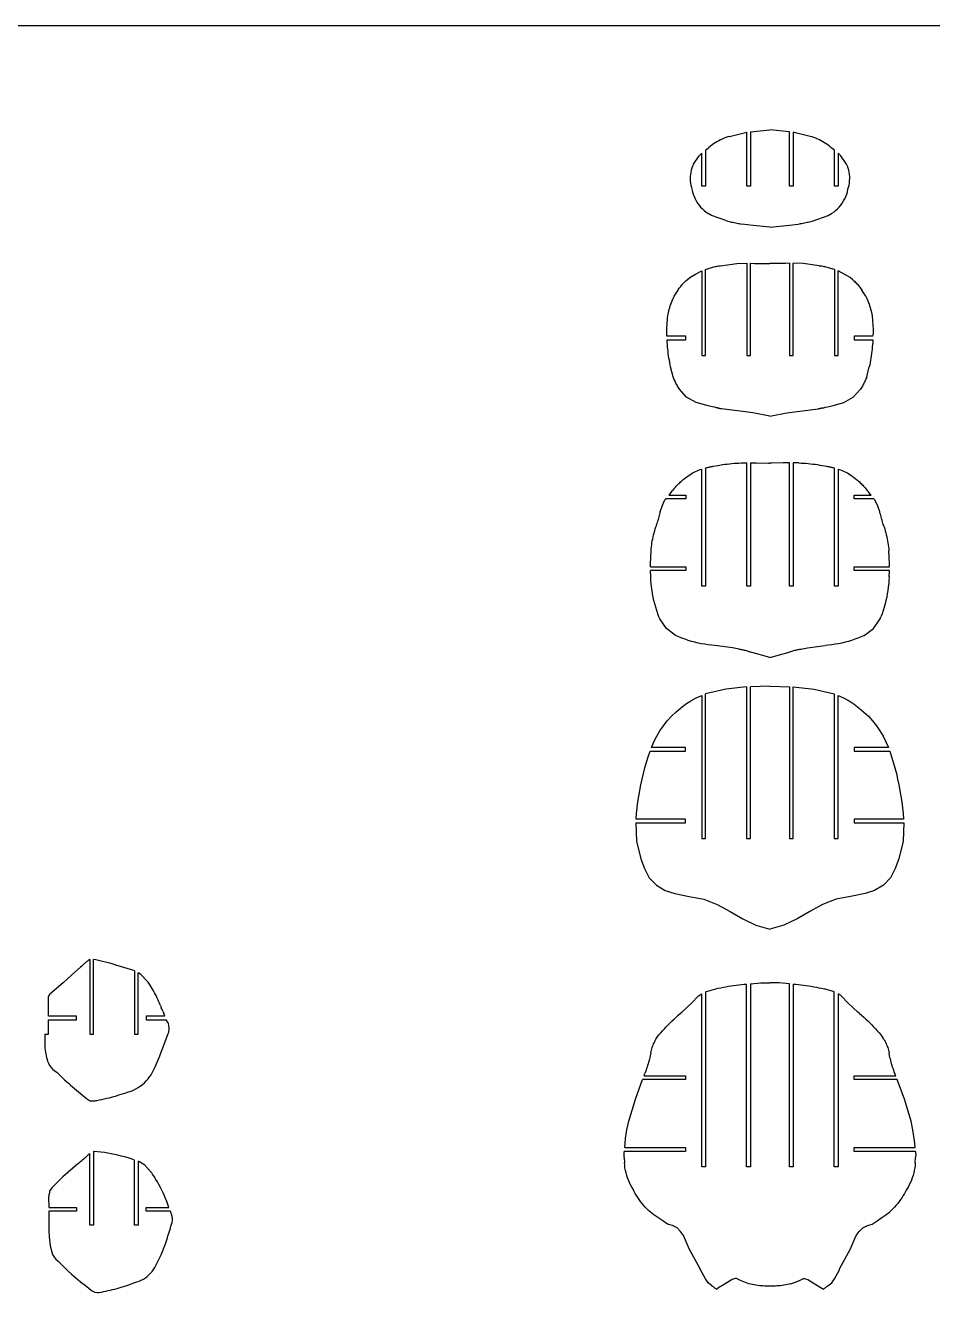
# Model space of a CAD drawing. Extents: x -170 to 170, y -270 to 270.
# Drawn here: x -0.1 to 90.9, y 143 to 270.1 of the extents above; entities that cross this region are included whole.
import ezdxf

# ---------------------------------------------------------------- set-up
doc = ezdxf.new("R2010")
doc.units = 0
doc.header["$MEASUREMENT"] = 0
doc.layers.get('0').update_dxf_attribs({"linetype": 'CONTINUOUS'})

msp = doc.modelspace()

# ---------------------------------------------------------------- linework, layer by layer
for p, q in [((-170.49, 270.1), (170.49, 270.1)), ((70.53, 258.97), (71.99, 259.33)), ((71.99, 259.33), (72.24, 259.38)), ((72.24, 253.99), (72.24, 259.38)), ((72.61, 259.43), (74.57, 259.63)), ((72.61, 259.43), (72.61, 253.99)), ((76.53, 259.43), (74.57, 259.63)), ((76.53, 253.99), (76.53, 259.43)), ((76.9, 259.38), (76.9, 253.99)), ((77.15, 259.33), (76.9, 259.38)), ((78.62, 258.97), (77.15, 259.33)), ((68.76, 258.11), (68.61, 257.99)), ((68.92, 258.22), (68.76, 258.11)), ((69.09, 258.33), (68.92, 258.22)), ((69.26, 258.43), (69.09, 258.33)), ((69.43, 258.53), (69.26, 258.43)), ((69.61, 258.62), (69.43, 258.53)), ((69.78, 258.7), (69.61, 258.62)), ((69.97, 258.78), (69.78, 258.7)), ((70.15, 258.85), (69.97, 258.78)), ((70.34, 258.91), (70.15, 258.85)), ((70.53, 258.97), (70.34, 258.91)), ((78.81, 258.91), (78.62, 258.97)), ((78.99, 258.85), (78.81, 258.91)), ((79.18, 258.78), (78.99, 258.85)), ((79.36, 258.7), (79.18, 258.78)), ((79.54, 258.62), (79.36, 258.7)), ((79.71, 258.53), (79.54, 258.62)), ((79.88, 258.43), (79.71, 258.53)), ((80.05, 258.33), (79.88, 258.43)), ((80.22, 258.22), (80.05, 258.33)), ((80.38, 258.11), (80.22, 258.22)), ((80.54, 257.99), (80.38, 258.11)), ((66.89, 256.19), (67.47, 257.03)), ((67.47, 257.03), (67.74, 257.29)), ((67.74, 253.99), (67.74, 257.29)), ((68.11, 257.6), (68.45, 257.87)), ((68.11, 257.6), (68.11, 253.99)), ((68.61, 257.99), (68.45, 257.87)), ((80.69, 257.87), (80.54, 257.99)), ((81.03, 257.6), (80.69, 257.87)), ((81.03, 253.99), (81.03, 257.6)), ((81.4, 257.29), (81.4, 253.99)), ((81.67, 257.03), (81.4, 257.29)), ((82.25, 256.19), (81.67, 257.03)), ((66.67, 255.58), (66.63, 255.37)), ((66.73, 255.79), (66.67, 255.58)), ((66.8, 255.99), (66.73, 255.79)), ((66.89, 256.19), (66.8, 255.99)), ((82.34, 255.99), (82.25, 256.19)), ((82.41, 255.79), (82.34, 255.99)), ((82.47, 255.58), (82.41, 255.79)), ((82.52, 255.37), (82.47, 255.58)), ((66.59, 255.16), (66.57, 254.94)), ((66.57, 254.94), (66.57, 254.73)), ((66.57, 254.73), (66.58, 254.51)), ((66.58, 254.51), (66.6, 254.29)), ((66.63, 255.37), (66.59, 255.16)), ((66.6, 254.29), (66.64, 254.08)), ((82.51, 254.08), (82.54, 254.29)), ((82.55, 255.16), (82.52, 255.37)), ((82.54, 254.29), (82.56, 254.51)), ((82.57, 254.94), (82.55, 255.16)), ((82.56, 254.51), (82.57, 254.73)), ((82.57, 254.73), (82.57, 254.94)), ((66.64, 254.08), (66.69, 253.87)), ((66.69, 253.87), (66.75, 253.66)), ((66.75, 253.66), (66.8, 253.42)), ((66.8, 253.42), (66.87, 253.18)), ((66.87, 253.18), (66.96, 252.94)), ((66.96, 252.94), (67.06, 252.71)), ((68.11, 253.99), (67.74, 253.99)), ((72.61, 253.99), (72.24, 253.99)), ((76.9, 253.99), (76.53, 253.99)), ((81.4, 253.99), (81.03, 253.99)), ((82.08, 252.71), (82.18, 252.94)), ((82.18, 252.94), (82.27, 253.18)), ((82.27, 253.18), (82.34, 253.42)), ((82.34, 253.42), (82.39, 253.66)), ((82.39, 253.66), (82.46, 253.87)), ((82.46, 253.87), (82.51, 254.08)), ((67.06, 252.71), (67.18, 252.49)), ((67.18, 252.49), (67.31, 252.28)), ((67.31, 252.28), (67.46, 252.07)), ((67.46, 252.07), (67.62, 251.88)), ((67.62, 251.88), (67.79, 251.69)), ((67.79, 251.69), (67.98, 251.52)), ((81.16, 251.52), (81.35, 251.69)), ((81.35, 251.69), (81.52, 251.88)), ((81.52, 251.88), (81.68, 252.07)), ((81.68, 252.07), (81.83, 252.28)), ((81.83, 252.28), (81.96, 252.49)), ((81.96, 252.49), (82.08, 252.71)), ((67.98, 251.52), (68.17, 251.37)), ((68.17, 251.37), (68.38, 251.22)), ((68.72, 251.03), (68.38, 251.22)), ((70.23, 250.5), (68.72, 251.03)), ((70.23, 250.5), (70.35, 250.47)), ((70.35, 250.47), (70.48, 250.44)), ((70.48, 250.44), (70.6, 250.41)), ((70.6, 250.41), (70.73, 250.38)), ((78.41, 250.38), (78.54, 250.41)), ((78.54, 250.41), (78.66, 250.44)), ((78.66, 250.44), (78.79, 250.47)), ((78.79, 250.47), (78.92, 250.5)), ((78.92, 250.5), (80.42, 251.03)), ((80.42, 251.03), (80.76, 251.22)), ((80.76, 251.22), (80.97, 251.37)), ((80.97, 251.37), (81.16, 251.52)), ((70.73, 250.38), (70.86, 250.35)), ((70.86, 250.35), (70.98, 250.32)), ((70.98, 250.32), (71.11, 250.29)), ((71.11, 250.29), (71.24, 250.27)), ((71.24, 250.27), (71.37, 250.24)), ((71.37, 250.24), (71.49, 250.22)), ((71.49, 250.22), (71.62, 250.2)), ((71.62, 250.2), (71.75, 250.18)), ((72.9, 250.03), (71.75, 250.18)), ((74.57, 249.88), (72.9, 250.03)), ((74.57, 249.88), (76.24, 250.03)), ((76.24, 250.03), (77.39, 250.18)), ((77.39, 250.18), (77.52, 250.2)), ((77.52, 250.2), (77.65, 250.22)), ((77.65, 250.22), (77.78, 250.24)), ((77.78, 250.24), (77.9, 250.27)), ((77.9, 250.27), (78.03, 250.29)), ((78.03, 250.29), (78.16, 250.32)), ((78.16, 250.32), (78.29, 250.35)), ((78.29, 250.35), (78.41, 250.38)), ((67.12, 245.16), (67.74, 245.49)), ((67.74, 245.49), (67.74, 236.99)), ((68.11, 245.61), (68.3, 245.67)), ((68.11, 236.99), (68.11, 245.61)), ((68.3, 245.67), (68.41, 245.71)), ((68.41, 245.71), (68.51, 245.75)), ((68.51, 245.75), (68.62, 245.79)), ((68.62, 245.79), (68.73, 245.82)), ((68.73, 245.82), (68.84, 245.86)), ((68.84, 245.86), (68.95, 245.89)), ((68.95, 245.89), (69.06, 245.91)), ((69.06, 245.91), (69.17, 245.93)), ((69.17, 245.93), (69.28, 245.95)), ((69.28, 245.95), (69.4, 245.97)), ((69.4, 245.97), (69.51, 245.99)), ((69.51, 245.99), (69.62, 246)), ((69.62, 246), (71.24, 246.21)), ((71.24, 246.21), (72.24, 246.27)), ((72.24, 246.27), (72.24, 236.99)), ((72.61, 246.24), (73.01, 246.21)), ((72.61, 236.99), (72.61, 246.24)), ((73.01, 246.21), (73.87, 246.22)), ((73.87, 246.22), (74.57, 246.21)), ((75.27, 246.22), (74.57, 246.21)), ((76.14, 246.21), (75.27, 246.22)), ((76.53, 246.24), (76.14, 246.21)), ((76.53, 246.24), (76.53, 236.99)), ((76.9, 236.99), (76.9, 246.27)), ((77.92, 246.21), (76.9, 246.27)), ((79.52, 246), (77.92, 246.21)), ((79.52, 246), (79.63, 245.99)), ((79.63, 245.99), (79.75, 245.97)), ((79.75, 245.97), (79.86, 245.95)), ((79.86, 245.95), (79.97, 245.93)), ((79.97, 245.93), (80.08, 245.91)), ((80.08, 245.91), (80.19, 245.89)), ((80.19, 245.89), (80.3, 245.86)), ((80.3, 245.86), (80.41, 245.82)), ((80.41, 245.82), (80.52, 245.79)), ((80.52, 245.79), (80.63, 245.75)), ((80.63, 245.75), (80.74, 245.71)), ((80.74, 245.71), (80.84, 245.67)), ((81.03, 245.61), (80.84, 245.67)), ((81.03, 245.61), (81.03, 236.99)), ((81.4, 236.99), (81.4, 245.49)), ((82.02, 245.16), (81.4, 245.49)), ((65.69, 244.02), (65.77, 244.11)), ((65.77, 244.11), (65.84, 244.19)), ((65.84, 244.19), (65.93, 244.28)), ((65.93, 244.28), (66.01, 244.36)), ((66.01, 244.36), (66.1, 244.44)), ((66.1, 244.44), (66.18, 244.51)), ((66.18, 244.51), (66.27, 244.59)), ((66.27, 244.59), (66.52, 244.81)), ((66.52, 244.81), (67.12, 245.16)), ((82.62, 244.81), (82.02, 245.16)), ((82.87, 244.59), (82.62, 244.81)), ((82.87, 244.59), (82.96, 244.51)), ((82.96, 244.51), (83.05, 244.44)), ((83.05, 244.44), (83.13, 244.36)), ((83.13, 244.36), (83.22, 244.28)), ((83.22, 244.28), (83.3, 244.19)), ((83.3, 244.19), (83.38, 244.11)), ((83.38, 244.11), (83.45, 244.02)), ((64.82, 242.63), (64.89, 242.78)), ((64.89, 242.78), (64.97, 242.94)), ((64.97, 242.94), (65.22, 243.36)), ((65.22, 243.36), (65.35, 243.55)), ((65.35, 243.55), (65.41, 243.64)), ((65.41, 243.64), (65.48, 243.74)), ((65.48, 243.74), (65.55, 243.84)), ((65.55, 243.84), (65.62, 243.93)), ((65.62, 243.93), (65.69, 244.02)), ((83.45, 244.02), (83.53, 243.93)), ((83.53, 243.93), (83.6, 243.84)), ((83.6, 243.84), (83.67, 243.74)), ((83.67, 243.74), (83.73, 243.64)), ((83.73, 243.64), (83.79, 243.55)), ((83.93, 243.36), (83.79, 243.55)), ((84.18, 242.94), (83.93, 243.36)), ((84.18, 242.94), (84.25, 242.78)), ((84.25, 242.78), (84.33, 242.63)), ((64.43, 241.48), (64.47, 241.65)), ((64.47, 241.65), (64.52, 241.82)), ((64.52, 241.82), (64.57, 241.98)), ((64.57, 241.98), (64.62, 242.15)), ((64.62, 242.15), (64.68, 242.31)), ((64.68, 242.31), (64.75, 242.47)), ((64.75, 242.47), (64.82, 242.63)), ((84.33, 242.63), (84.4, 242.47)), ((84.4, 242.47), (84.46, 242.31)), ((84.46, 242.31), (84.52, 242.15)), ((84.52, 242.15), (84.57, 241.98)), ((84.57, 241.98), (84.63, 241.82)), ((84.63, 241.82), (84.67, 241.65)), ((84.67, 241.65), (84.71, 241.48)), ((64.26, 240.19), (64.27, 240.35)), ((64.27, 240.35), (64.28, 240.51)), ((64.28, 240.51), (64.3, 240.66)), ((64.3, 240.66), (64.31, 240.82)), ((64.31, 240.82), (64.33, 240.97)), ((64.33, 240.97), (64.36, 241.14)), ((64.36, 241.14), (64.39, 241.31)), ((64.39, 241.31), (64.43, 241.48)), ((84.71, 241.48), (84.75, 241.31)), ((84.75, 241.31), (84.78, 241.14)), ((84.78, 241.14), (84.81, 240.97)), ((84.81, 240.97), (84.83, 240.82)), ((84.83, 240.82), (84.85, 240.66)), ((84.85, 240.66), (84.86, 240.51)), ((84.86, 240.51), (84.87, 240.35)), ((84.87, 240.35), (84.89, 240.19)), ((64.23, 239.73), (64.24, 239.88)), ((64.23, 239.57), (64.23, 239.73)), ((64.23, 239.42), (64.23, 239.57)), ((64.23, 239.26), (64.23, 239.42)), ((64.23, 239.1), (64.23, 239.26)), ((64.24, 238.92), (64.23, 239.1)), ((64.24, 239.88), (64.25, 240.04)), ((64.25, 240.04), (64.26, 240.19)), ((84.89, 240.19), (84.9, 240.04)), ((84.9, 240.04), (84.9, 239.88)), ((84.9, 239.88), (84.91, 239.73)), ((84.9, 238.92), (84.91, 239.1)), ((84.91, 239.73), (84.91, 239.57)), ((84.91, 239.57), (84.91, 239.42)), ((84.91, 239.42), (84.91, 239.26)), ((84.91, 239.26), (84.91, 239.1)), ((66.12, 238.92), (64.24, 238.92)), ((64.27, 238.32), (64.25, 238.55)), ((64.25, 238.55), (66.12, 238.55)), ((64.28, 238.1), (64.27, 238.32)), ((64.3, 237.87), (64.28, 238.1)), ((64.32, 237.64), (64.3, 237.87)), ((66.12, 238.55), (66.12, 238.92)), ((83.03, 238.92), (83.03, 238.55)), ((84.9, 238.92), (83.03, 238.92)), ((83.03, 238.55), (84.89, 238.55)), ((84.84, 237.87), (84.82, 237.64)), ((84.86, 238.1), (84.84, 237.87)), ((84.88, 238.32), (84.86, 238.1)), ((84.89, 238.55), (84.88, 238.32)), ((64.35, 237.42), (64.32, 237.64)), ((64.37, 237.19), (64.35, 237.42)), ((64.41, 236.97), (64.37, 237.19)), ((64.44, 236.74), (64.41, 236.97)), ((64.48, 236.52), (64.44, 236.74)), ((64.52, 236.3), (64.48, 236.52)), ((67.74, 236.99), (68.11, 236.99)), ((72.24, 236.99), (72.61, 236.99)), ((76.53, 236.99), (76.9, 236.99)), ((81.03, 236.99), (81.4, 236.99)), ((84.67, 236.52), (84.63, 236.3)), ((84.7, 236.74), (84.67, 236.52)), ((84.74, 236.97), (84.7, 236.74)), ((84.77, 237.19), (84.74, 236.97)), ((84.8, 237.42), (84.77, 237.19)), ((84.82, 237.64), (84.8, 237.42)), ((64.56, 236.07), (64.52, 236.3)), ((64.61, 235.85), (64.56, 236.07)), ((64.85, 234.87), (64.61, 235.85)), ((84.29, 234.87), (84.54, 235.85)), ((84.58, 236.07), (84.54, 235.85)), ((84.63, 236.3), (84.58, 236.07)), ((64.89, 234.76), (64.85, 234.87)), ((64.94, 234.65), (64.89, 234.76)), ((64.99, 234.55), (64.94, 234.65)), ((65.03, 234.44), (64.99, 234.55)), ((65.09, 234.34), (65.03, 234.44)), ((65.14, 234.23), (65.09, 234.34)), ((65.19, 234.13), (65.14, 234.23)), ((65.25, 234.03), (65.19, 234.13)), ((65.3, 233.93), (65.25, 234.03)), ((65.36, 233.83), (65.3, 233.93)), ((83.84, 233.93), (83.78, 233.83)), ((83.89, 234.03), (83.84, 233.93)), ((83.95, 234.13), (83.89, 234.03)), ((84, 234.23), (83.95, 234.13)), ((84.06, 234.34), (84, 234.23)), ((84.11, 234.44), (84.06, 234.34)), ((84.16, 234.55), (84.11, 234.44)), ((84.2, 234.65), (84.16, 234.55)), ((84.25, 234.76), (84.2, 234.65)), ((84.29, 234.87), (84.25, 234.76)), ((65.43, 233.73), (65.36, 233.83)), ((65.49, 233.63), (65.43, 233.73)), ((66.21, 232.81), (65.49, 233.63)), ((67.17, 232.29), (66.21, 232.81)), ((81.97, 232.29), (82.93, 232.81)), ((82.93, 232.81), (83.65, 233.63)), ((83.72, 233.73), (83.65, 233.63)), ((83.78, 233.83), (83.72, 233.73)), ((68.23, 231.98), (67.17, 232.29)), ((68.76, 231.85), (68.23, 231.98)), ((69.03, 231.8), (68.76, 231.85)), ((69.17, 231.76), (69.03, 231.8)), ((69.3, 231.73), (69.17, 231.76)), ((69.33, 231.72), (69.3, 231.73)), ((69.37, 231.71), (69.33, 231.72)), ((69.4, 231.7), (69.37, 231.71)), ((69.44, 231.69), (69.4, 231.7)), ((69.47, 231.69), (69.44, 231.69)), ((69.51, 231.68), (69.47, 231.69)), ((69.54, 231.67), (69.51, 231.68)), ((69.58, 231.66), (69.54, 231.67)), ((69.61, 231.66), (69.58, 231.66)), ((69.65, 231.65), (69.61, 231.66)), ((69.68, 231.64), (69.65, 231.65)), ((69.72, 231.64), (69.68, 231.64)), ((71.58, 231.4), (69.72, 231.64)), ((72.87, 231.23), (71.58, 231.4)), ((76.27, 231.23), (77.57, 231.4)), ((77.57, 231.4), (79.42, 231.64)), ((79.46, 231.64), (79.42, 231.64)), ((79.49, 231.65), (79.46, 231.64)), ((79.53, 231.66), (79.49, 231.65)), ((79.56, 231.66), (79.53, 231.66)), ((79.6, 231.67), (79.56, 231.66)), ((79.64, 231.68), (79.6, 231.67)), ((79.67, 231.69), (79.64, 231.68)), ((79.71, 231.69), (79.67, 231.69)), ((79.74, 231.7), (79.71, 231.69)), ((79.78, 231.71), (79.74, 231.7)), ((79.81, 231.72), (79.78, 231.71)), ((79.85, 231.73), (79.81, 231.72)), ((79.85, 231.73), (79.97, 231.76)), ((79.97, 231.76), (80.11, 231.8)), ((80.11, 231.8), (80.38, 231.85)), ((80.38, 231.85), (80.92, 231.98)), ((80.92, 231.98), (81.97, 232.29)), ((74.57, 230.9), (72.87, 231.23)), ((74.57, 230.9), (76.27, 231.23)), ((66.38, 224.94), (66.52, 225.04)), ((66.52, 225.04), (66.66, 225.13)), ((66.66, 225.13), (66.81, 225.21)), ((66.81, 225.21), (66.96, 225.29)), ((66.96, 225.29), (67.11, 225.36)), ((67.11, 225.36), (67.26, 225.43)), ((67.26, 225.43), (67.42, 225.5)), ((67.42, 225.5), (67.58, 225.56)), ((67.58, 225.56), (67.74, 225.61)), ((67.74, 213.87), (67.74, 225.61)), ((68.11, 225.71), (68.18, 225.73)), ((68.11, 225.71), (68.11, 213.87)), ((68.18, 225.73), (68.24, 225.75)), ((68.24, 225.75), (68.3, 225.76)), ((68.3, 225.76), (68.36, 225.78)), ((68.36, 225.78), (68.42, 225.79)), ((68.42, 225.79), (68.49, 225.81)), ((68.49, 225.81), (68.55, 225.82)), ((68.55, 225.82), (68.61, 225.83)), ((68.61, 225.83), (68.67, 225.85)), ((68.67, 225.85), (68.74, 225.86)), ((68.74, 225.86), (68.8, 225.87)), ((68.8, 225.87), (68.86, 225.89)), ((68.86, 225.89), (69.1, 225.93)), ((69.1, 225.93), (69.33, 225.97)), ((69.33, 225.97), (69.56, 226.01)), ((69.56, 226.01), (69.8, 226.05)), ((69.8, 226.05), (70.03, 226.08)), ((70.03, 226.08), (70.27, 226.11)), ((70.27, 226.11), (70.5, 226.14)), ((70.5, 226.14), (70.74, 226.16)), ((70.74, 226.16), (70.97, 226.18)), ((70.97, 226.18), (71.21, 226.19)), ((71.21, 226.19), (71.45, 226.21)), ((71.45, 226.21), (71.68, 226.22)), ((71.68, 226.22), (72.24, 226.23)), ((72.24, 213.87), (72.24, 226.23)), ((72.61, 226.23), (73.23, 226.23)), ((72.61, 226.23), (72.61, 213.87)), ((73.23, 226.23), (74.42, 226.21)), ((74.42, 226.21), (74.57, 226.2)), ((74.72, 226.21), (74.57, 226.2)), ((75.91, 226.23), (74.72, 226.21)), ((76.53, 226.23), (75.91, 226.23)), ((76.53, 213.87), (76.53, 226.23)), ((77.46, 226.22), (76.9, 226.23)), ((76.9, 226.23), (76.9, 213.87)), ((77.46, 226.22), (77.7, 226.21)), ((77.7, 226.21), (77.93, 226.19)), ((77.93, 226.19), (78.17, 226.18)), ((78.17, 226.18), (78.41, 226.16)), ((78.41, 226.16), (78.64, 226.14)), ((78.64, 226.14), (78.88, 226.11)), ((78.88, 226.11), (79.11, 226.08)), ((79.11, 226.08), (79.35, 226.05)), ((79.35, 226.05), (79.58, 226.01)), ((79.58, 226.01), (79.81, 225.97)), ((79.81, 225.97), (80.05, 225.93)), ((80.05, 225.93), (80.28, 225.89)), ((80.28, 225.89), (80.34, 225.87)), ((80.34, 225.87), (80.41, 225.86)), ((80.41, 225.86), (80.47, 225.85)), ((80.47, 225.85), (80.53, 225.83)), ((80.53, 225.83), (80.59, 225.82)), ((80.59, 225.82), (80.66, 225.81)), ((80.66, 225.81), (80.72, 225.79)), ((80.72, 225.79), (80.78, 225.78)), ((80.78, 225.78), (80.84, 225.76)), ((80.84, 225.76), (80.91, 225.75)), ((80.91, 225.75), (80.97, 225.73)), ((80.97, 225.73), (81.03, 225.71)), ((81.03, 213.87), (81.03, 225.71)), ((81.4, 225.61), (81.56, 225.56)), ((81.4, 225.61), (81.4, 213.87)), ((81.56, 225.56), (81.72, 225.5)), ((81.72, 225.5), (81.88, 225.43)), ((81.88, 225.43), (82.03, 225.36)), ((82.03, 225.36), (82.19, 225.29)), ((82.19, 225.29), (82.34, 225.21)), ((82.34, 225.21), (82.48, 225.13)), ((82.48, 225.13), (82.62, 225.04)), ((82.62, 225.04), (82.77, 224.94)), ((64.94, 223.62), (65.02, 223.71)), ((65.02, 223.71), (65.1, 223.8)), ((65.1, 223.8), (65.18, 223.89)), ((65.18, 223.89), (65.26, 223.98)), ((65.26, 223.98), (65.34, 224.07)), ((65.34, 224.07), (65.43, 224.16)), ((65.43, 224.16), (65.52, 224.24)), ((65.52, 224.24), (65.61, 224.32)), ((65.61, 224.32), (65.7, 224.4)), ((65.7, 224.4), (65.79, 224.48)), ((65.79, 224.48), (65.88, 224.55)), ((65.88, 224.55), (65.98, 224.63)), ((65.98, 224.63), (66.11, 224.74)), ((66.11, 224.74), (66.24, 224.84)), ((66.24, 224.84), (66.38, 224.94)), ((82.77, 224.94), (82.9, 224.84)), ((82.9, 224.84), (83.04, 224.74)), ((83.04, 224.74), (83.16, 224.63)), ((83.16, 224.63), (83.26, 224.55)), ((83.26, 224.55), (83.35, 224.48)), ((83.35, 224.48), (83.45, 224.4)), ((83.45, 224.4), (83.54, 224.32)), ((83.54, 224.32), (83.63, 224.24)), ((83.63, 224.24), (83.71, 224.16)), ((83.71, 224.16), (83.8, 224.07)), ((83.8, 224.07), (83.88, 223.98)), ((83.88, 223.98), (83.97, 223.89)), ((83.97, 223.89), (84.05, 223.8)), ((84.05, 223.8), (84.12, 223.71)), ((84.12, 223.71), (84.2, 223.62)), ((63.76, 221.89), (64, 222.44)), ((64, 222.44), (64.05, 222.51)), ((64.05, 222.51), (64.14, 222.63)), ((66.12, 222.63), (64.14, 222.63)), ((64.44, 223), (64.52, 223.1)), ((64.44, 223), (66.12, 223)), ((64.52, 223.1), (64.65, 223.26)), ((64.65, 223.26), (64.81, 223.47)), ((64.94, 223.62), (64.81, 223.47)), ((66.12, 223), (66.12, 222.63)), ((83.03, 222.63), (83.03, 223)), ((83.03, 223), (84.71, 223)), ((85, 222.63), (83.03, 222.63)), ((84.2, 223.62), (84.33, 223.47)), ((84.45, 223.31), (84.33, 223.47)), ((84.54, 223.21), (84.45, 223.31)), ((84.66, 223.05), (84.54, 223.21)), ((84.66, 223.05), (84.71, 223)), ((85.09, 222.51), (85, 222.63)), ((85.14, 222.44), (85.09, 222.51)), ((85.38, 221.89), (85.14, 222.44)), ((63.53, 221.2), (63.5, 221.07)), ((63.56, 221.32), (63.53, 221.2)), ((63.56, 221.32), (63.76, 221.89)), ((85.58, 221.32), (85.38, 221.89)), ((85.61, 221.2), (85.58, 221.32)), ((85.65, 221.07), (85.61, 221.2)), ((63.17, 219.93), (63.13, 219.81)), ((63.2, 220.06), (63.17, 219.93)), ((63.24, 220.19), (63.2, 220.06)), ((63.28, 220.31), (63.24, 220.19)), ((63.32, 220.44), (63.28, 220.31)), ((63.35, 220.56), (63.32, 220.44)), ((63.39, 220.69), (63.35, 220.56)), ((63.42, 220.82), (63.39, 220.69)), ((63.46, 220.94), (63.42, 220.82)), ((63.5, 221.07), (63.46, 220.94)), ((85.68, 220.94), (85.65, 221.07)), ((85.72, 220.82), (85.68, 220.94)), ((85.75, 220.69), (85.72, 220.82)), ((85.79, 220.56), (85.75, 220.69)), ((85.83, 220.44), (85.79, 220.56)), ((85.86, 220.31), (85.83, 220.44)), ((85.9, 220.19), (85.86, 220.31)), ((85.94, 220.06), (85.9, 220.19)), ((85.98, 219.93), (85.94, 220.06)), ((86.02, 219.81), (85.98, 219.93)), ((62.77, 218.42), (62.81, 218.62)), ((62.81, 218.62), (62.85, 218.82)), ((62.85, 218.82), (62.9, 219.02)), ((62.9, 219.02), (62.95, 219.22)), ((62.95, 219.22), (63.01, 219.42)), ((63.01, 219.42), (63.06, 219.61)), ((63.06, 219.61), (63.13, 219.81)), ((86.02, 219.81), (86.08, 219.61)), ((86.08, 219.61), (86.14, 219.42)), ((86.14, 219.42), (86.19, 219.22)), ((86.19, 219.22), (86.24, 219.02)), ((86.24, 219.02), (86.29, 218.82)), ((86.29, 218.82), (86.33, 218.62)), ((86.33, 218.62), (86.37, 218.42)), ((62.58, 216.11), (62.64, 217.41)), ((62.64, 217.41), (62.66, 217.61)), ((62.66, 217.61), (62.68, 217.82)), ((62.68, 217.82), (62.71, 218.02)), ((62.71, 218.02), (62.74, 218.22)), ((62.74, 218.22), (62.77, 218.42)), ((86.37, 218.42), (86.4, 218.22)), ((86.4, 218.22), (86.43, 218.02)), ((86.43, 218.02), (86.46, 217.82)), ((86.46, 217.82), (86.48, 217.61)), ((86.48, 217.61), (86.5, 217.41)), ((86.56, 216.11), (86.5, 217.41)), ((62.58, 215.8), (62.58, 216.11)), ((86.56, 215.8), (86.56, 216.11)), ((62.58, 215.8), (66.12, 215.8)), ((66.12, 215.42), (62.59, 215.42)), ((62.61, 214.81), (62.59, 215.42)), ((62.63, 214.47), (62.61, 214.81)), ((66.12, 215.8), (66.12, 215.42)), ((83.03, 215.8), (86.56, 215.8)), ((83.03, 215.42), (83.03, 215.8)), ((86.55, 215.42), (83.03, 215.42)), ((86.53, 214.81), (86.51, 214.47)), ((86.53, 214.81), (86.55, 215.42)), ((62.66, 214.12), (62.63, 214.47)), ((62.7, 213.78), (62.66, 214.12)), ((62.75, 213.44), (62.7, 213.78)), ((68.11, 213.87), (67.74, 213.87)), ((72.61, 213.87), (72.24, 213.87)), ((76.9, 213.87), (76.53, 213.87)), ((81.4, 213.87), (81.03, 213.87)), ((86.44, 213.78), (86.4, 213.44)), ((86.48, 214.12), (86.44, 213.78)), ((86.51, 214.47), (86.48, 214.12)), ((62.8, 213.1), (62.75, 213.44)), ((62.87, 212.76), (62.8, 213.1)), ((62.94, 212.43), (62.87, 212.76)), ((63.02, 212.09), (62.94, 212.43)), ((86.2, 212.43), (86.12, 212.09)), ((86.28, 212.76), (86.2, 212.43)), ((86.34, 213.1), (86.28, 212.76)), ((86.4, 213.44), (86.34, 213.1)), ((63.11, 211.76), (63.02, 212.09)), ((63.21, 211.43), (63.11, 211.76)), ((63.32, 211.1), (63.21, 211.43)), ((63.44, 210.78), (63.32, 211.1)), ((85.82, 211.1), (85.71, 210.78)), ((85.93, 211.43), (85.82, 211.1)), ((86.03, 211.76), (85.93, 211.43)), ((86.12, 212.09), (86.03, 211.76)), ((63.52, 210.58), (63.44, 210.78)), ((64.2, 209.63), (63.52, 210.58)), ((84.95, 209.63), (85.62, 210.58)), ((85.62, 210.58), (85.71, 210.78)), ((65.11, 208.91), (64.2, 209.63)), ((65.42, 208.78), (65.11, 208.91)), ((65.74, 208.65), (65.42, 208.78)), ((66.06, 208.53), (65.74, 208.65)), ((66.38, 208.42), (66.06, 208.53)), ((83.08, 208.53), (82.76, 208.42)), ((83.4, 208.65), (83.08, 208.53)), ((83.72, 208.78), (83.4, 208.65)), ((84.03, 208.91), (83.72, 208.78)), ((84.03, 208.91), (84.95, 209.63)), ((66.7, 208.32), (66.38, 208.42)), ((67.03, 208.23), (66.7, 208.32)), ((67.36, 208.16), (67.03, 208.23)), ((67.7, 208.09), (67.36, 208.16)), ((68.03, 208.03), (67.7, 208.09)), ((68.37, 207.98), (68.03, 208.03)), ((68.7, 207.94), (68.37, 207.98)), ((69.04, 207.91), (68.7, 207.94)), ((70.81, 207.68), (69.04, 207.91)), ((71.48, 207.55), (70.81, 207.68)), ((71.48, 207.55), (71.58, 207.54)), ((71.58, 207.54), (71.68, 207.52)), ((71.68, 207.52), (71.78, 207.5)), ((71.78, 207.5), (71.88, 207.48)), ((71.88, 207.48), (71.98, 207.45)), ((71.98, 207.45), (72.07, 207.43)), ((72.07, 207.43), (72.17, 207.4)), ((72.17, 207.4), (72.27, 207.37)), ((72.27, 207.37), (72.37, 207.34)), ((72.37, 207.34), (72.46, 207.31)), ((72.46, 207.31), (72.56, 207.28)), ((72.56, 207.28), (72.65, 207.25)), ((74.57, 206.71), (72.65, 207.25)), ((74.57, 206.71), (76.49, 207.25)), ((76.49, 207.25), (76.58, 207.28)), ((76.58, 207.28), (76.68, 207.31)), ((76.68, 207.31), (76.78, 207.35)), ((76.78, 207.35), (76.87, 207.38)), ((76.87, 207.38), (76.97, 207.4)), ((76.97, 207.4), (77.07, 207.43)), ((77.07, 207.43), (77.17, 207.45)), ((77.17, 207.45), (77.26, 207.48)), ((77.26, 207.48), (77.36, 207.5)), ((77.36, 207.5), (77.46, 207.52)), ((77.46, 207.52), (77.56, 207.54)), ((77.56, 207.54), (77.66, 207.55)), ((77.66, 207.55), (78.33, 207.68)), ((78.33, 207.68), (80.1, 207.91)), ((80.44, 207.94), (80.1, 207.91)), ((80.78, 207.98), (80.44, 207.94)), ((81.11, 208.03), (80.78, 207.98)), ((81.45, 208.09), (81.11, 208.03)), ((81.78, 208.16), (81.45, 208.09)), ((82.11, 208.23), (81.78, 208.16)), ((82.44, 208.32), (82.11, 208.23)), ((82.76, 208.42), (82.44, 208.32)), ((70.13, 203.54), (68.11, 203.05)), ((72.23, 203.76), (70.13, 203.54)), ((72.23, 203.76), (72.23, 188.55)), ((74.57, 203.83), (72.61, 203.78)), ((72.61, 188.55), (72.61, 203.78)), ((74.57, 203.83), (76.52, 203.78)), ((76.52, 203.78), (76.52, 188.55)), ((76.9, 203.76), (79, 203.54)), ((76.9, 188.55), (76.9, 203.76)), ((79, 203.54), (81.02, 203.05)), ((66.1, 202.01), (66.63, 202.35)), ((66.63, 202.35), (67.17, 202.65)), ((67.17, 202.65), (67.73, 202.91)), ((67.73, 202.91), (67.73, 188.55)), ((68.11, 188.55), (68.11, 203.05)), ((81.02, 203.05), (81.02, 188.55)), ((81.4, 188.55), (81.4, 202.91)), ((81.4, 202.91), (81.96, 202.65)), ((81.96, 202.65), (82.51, 202.35)), ((82.51, 202.35), (83.03, 202.01)), ((64.68, 200.81), (65.13, 201.24)), ((65.13, 201.24), (65.6, 201.64)), ((65.6, 201.64), (66.1, 202.01)), ((83.03, 202.01), (83.53, 201.64)), ((83.53, 201.64), (84, 201.24)), ((84, 201.24), (84.45, 200.81)), ((63.53, 199.35), (63.88, 199.86)), ((63.88, 199.86), (64.27, 200.35)), ((64.27, 200.35), (64.68, 200.81)), ((84.45, 200.81), (84.87, 200.35)), ((84.87, 200.35), (85.25, 199.86)), ((85.25, 199.86), (85.6, 199.35)), ((62.93, 198.26), (63.21, 198.81)), ((63.21, 198.81), (63.53, 199.35)), ((85.6, 199.35), (85.92, 198.81)), ((85.92, 198.81), (86.2, 198.26)), ((62.36, 196.76), (62.54, 197.31)), ((62.54, 197.31), (66.11, 197.31)), ((62.69, 197.69), (62.93, 198.26)), ((66.11, 197.69), (62.69, 197.69)), ((66.11, 197.31), (66.11, 197.69)), ((86.45, 197.69), (83.02, 197.69)), ((83.02, 197.69), (83.02, 197.31)), ((83.02, 197.31), (86.59, 197.31)), ((86.2, 198.26), (86.45, 197.69)), ((86.59, 197.31), (86.77, 196.76)), ((62.03, 195.64), (62.19, 196.2)), ((62.19, 196.2), (62.36, 196.76)), ((86.77, 196.76), (86.94, 196.2)), ((86.94, 196.2), (87.1, 195.64)), ((61.63, 193.94), (61.75, 194.51)), ((61.75, 194.51), (61.89, 195.08)), ((61.89, 195.08), (62.03, 195.64)), ((87.1, 195.64), (87.25, 195.08)), ((87.25, 195.08), (87.38, 194.51)), ((87.38, 194.51), (87.5, 193.94)), ((61.42, 192.8), (61.52, 193.37)), ((61.52, 193.37), (61.63, 193.94)), ((87.5, 193.94), (87.61, 193.37)), ((87.61, 193.37), (87.71, 192.8)), ((61.26, 191.64), (61.33, 192.22)), ((61.33, 192.22), (61.42, 192.8)), ((87.71, 192.8), (87.8, 192.22)), ((87.8, 192.22), (87.87, 191.64)), ((61.15, 190.49), (61.2, 191.07)), ((61.2, 191.07), (61.26, 191.64)), ((87.87, 191.64), (87.93, 191.07)), ((87.93, 191.07), (87.98, 190.49)), ((61.13, 190.11), (61.2, 188.28)), ((61.13, 190.11), (66.11, 190.11)), ((66.11, 190.49), (61.15, 190.49)), ((66.11, 190.11), (66.11, 190.49)), ((87.98, 190.49), (83.02, 190.49)), ((83.02, 190.49), (83.02, 190.11)), ((83.02, 190.11), (88, 190.11)), ((88, 190.11), (87.93, 188.28)), ((61.2, 188.28), (61.63, 186.5)), ((67.73, 188.55), (68.11, 188.55)), ((72.23, 188.55), (72.61, 188.55)), ((76.52, 188.55), (76.9, 188.55)), ((81.02, 188.55), (81.4, 188.55)), ((87.93, 188.28), (87.5, 186.5)), ((61.63, 186.5), (61.99, 185.53)), ((87.5, 186.5), (87.14, 185.53)), ((61.99, 185.53), (62.47, 184.62)), ((62.47, 184.62), (63.18, 183.87)), ((86.66, 184.62), (85.95, 183.87)), ((87.14, 185.53), (86.66, 184.62)), ((63.18, 183.87), (64.06, 183.35)), ((64.06, 183.35), (65.03, 183.03)), ((65.03, 183.03), (66.48, 182.75)), ((84.11, 183.03), (82.65, 182.75)), ((85.07, 183.35), (84.11, 183.03)), ((85.95, 183.87), (85.07, 183.35)), ((66.48, 182.75), (67.93, 182.47)), ((67.93, 182.47), (69.29, 181.95)), ((69.29, 181.95), (70.58, 181.24)), ((79.84, 181.95), (78.56, 181.24)), ((81.2, 182.47), (79.84, 181.95)), ((82.65, 182.75), (81.2, 182.47)), ((70.58, 181.24), (71.85, 180.49)), ((71.85, 180.49), (73.16, 179.85)), ((77.29, 180.49), (75.98, 179.85)), ((78.56, 181.24), (77.29, 180.49)), ((73.16, 179.85), (74.57, 179.46)), ((75.98, 179.85), (74.57, 179.46)), ((5.43, 175.65), (4.56, 174.87)), ((5.54, 175.75), (5.43, 175.65)), ((5.6, 175.81), (5.54, 175.75)), ((5.66, 175.87), (5.6, 175.81)), ((5.72, 175.93), (5.66, 175.87)), ((5.79, 175.99), (5.72, 175.93)), ((5.85, 176.04), (5.79, 175.99)), ((5.92, 176.1), (5.85, 176.04)), ((5.98, 176.15), (5.92, 176.1)), ((6.05, 176.21), (5.98, 176.15)), ((6.12, 176.26), (6.05, 176.21)), ((6.19, 176.31), (6.12, 176.26)), ((6.26, 176.36), (6.19, 176.31)), ((6.34, 176.41), (6.26, 176.36)), ((6.34, 176.41), (6.34, 168.94)), ((6.96, 176.37), (6.71, 176.42)), ((6.71, 168.94), (6.71, 176.42)), ((8.59, 175.97), (6.96, 176.37)), ((8.95, 175.86), (8.59, 175.97)), ((10.67, 175.36), (8.95, 175.86)), ((4.12, 174.48), (3.69, 174.09)), ((4.56, 174.87), (4.12, 174.48)), ((10.84, 175.29), (10.67, 175.36)), ((10.84, 175.29), (10.84, 168.94)), ((11.21, 168.94), (11.21, 175.09)), ((11.45, 174.93), (11.21, 175.09)), ((12.08, 174.29), (11.45, 174.93)), ((12.2, 174.13), (12.08, 174.29)), ((2.31, 172.9), (2.25, 172.8)), ((2.35, 172.94), (2.31, 172.9)), ((3.69, 174.09), (2.35, 172.94)), ((12.32, 173.96), (12.2, 174.13)), ((12.44, 173.79), (12.32, 173.96)), ((12.55, 173.62), (12.44, 173.79)), ((12.65, 173.45), (12.55, 173.62)), ((12.75, 173.27), (12.65, 173.45)), ((12.85, 173.09), (12.75, 173.27)), ((12.95, 172.91), (12.85, 173.09)), ((13.04, 172.73), (12.95, 172.91)), ((67.4, 172.76), (67.73, 172.99)), ((67.73, 155.62), (67.73, 172.99)), ((68.11, 173.17), (68.22, 173.22)), ((68.11, 173.17), (68.11, 155.62)), ((68.22, 173.22), (69.13, 173.48)), ((69.13, 173.48), (69.38, 173.53)), ((69.38, 173.53), (69.64, 173.59)), ((69.64, 173.59), (69.9, 173.64)), ((69.9, 173.64), (70.15, 173.69)), ((70.15, 173.69), (70.41, 173.73)), ((70.41, 173.73), (70.67, 173.78)), ((70.67, 173.78), (70.93, 173.82)), ((70.93, 173.82), (71.19, 173.85)), ((71.19, 173.85), (71.45, 173.88)), ((71.45, 173.88), (71.71, 173.91)), ((71.71, 173.91), (71.97, 173.94)), ((71.97, 173.94), (72.23, 173.96)), ((72.23, 155.62), (72.23, 173.96)), ((72.61, 173.99), (73.66, 174.07)), ((72.61, 173.99), (72.61, 155.62)), ((73.66, 174.07), (74.57, 174.09)), ((75.48, 174.07), (74.57, 174.09)), ((76.52, 173.99), (75.48, 174.07)), ((76.52, 155.62), (76.52, 173.99)), ((76.9, 173.96), (77.16, 173.94)), ((76.9, 173.96), (76.9, 155.62)), ((77.16, 173.94), (77.42, 173.91)), ((77.42, 173.91), (77.68, 173.88)), ((77.68, 173.88), (77.94, 173.85)), ((77.94, 173.85), (78.2, 173.82)), ((78.2, 173.82), (78.46, 173.78)), ((78.46, 173.78), (78.72, 173.73)), ((78.72, 173.73), (78.98, 173.69)), ((78.98, 173.69), (79.24, 173.64)), ((79.24, 173.64), (79.49, 173.59)), ((79.49, 173.59), (79.75, 173.53)), ((79.75, 173.53), (80.01, 173.48)), ((80.91, 173.22), (80.01, 173.48)), ((81.02, 173.17), (80.91, 173.22)), ((81.02, 155.62), (81.02, 173.17)), ((81.4, 172.99), (81.4, 155.62)), ((81.73, 172.76), (81.4, 172.99)), ((2.25, 172.8), (2.21, 172.72)), ((2.21, 170.75), (2.21, 172.72)), ((13.12, 172.54), (13.04, 172.73)), ((13.2, 172.35), (13.12, 172.54)), ((13.28, 172.17), (13.2, 172.35)), ((13.33, 172.05), (13.28, 172.17)), ((13.43, 171.81), (13.33, 172.05)), ((13.43, 171.81), (13.52, 171.58)), ((65.74, 171.14), (66.7, 172.05)), ((66.7, 172.05), (67.4, 172.76)), ((82.43, 172.05), (81.73, 172.76)), ((83.39, 171.14), (82.43, 172.05)), ((5.01, 170.75), (2.21, 170.75)), ((2.21, 168.94), (2.21, 170.38)), ((2.21, 170.38), (5.01, 170.38)), ((5.01, 170.38), (5.01, 170.75)), ((12.01, 170.75), (12.01, 170.38)), ((13.86, 170.75), (12.01, 170.75)), ((12.01, 170.38), (14.02, 170.38)), ((13.57, 171.46), (13.52, 171.58)), ((13.67, 171.22), (13.57, 171.46)), ((13.67, 171.22), (13.76, 170.99)), ((13.86, 170.75), (13.76, 170.99)), ((14.09, 170.28), (14.02, 170.38)), ((64.75, 170.26), (64.95, 170.45)), ((64.95, 170.45), (65.16, 170.64)), ((65.16, 170.64), (65.36, 170.82)), ((65.36, 170.82), (65.57, 171)), ((65.57, 171), (65.74, 171.14)), ((83.56, 171), (83.39, 171.14)), ((83.56, 171), (83.77, 170.82)), ((83.77, 170.82), (83.98, 170.64)), ((83.98, 170.64), (84.18, 170.45)), ((84.18, 170.45), (84.38, 170.26)), ((14.15, 170.17), (14.09, 170.28)), ((14.2, 170.06), (14.15, 170.17)), ((14.24, 169.95), (14.2, 170.06)), ((14.22, 169.01), (14.26, 169.13)), ((14.27, 169.84), (14.24, 169.95)), ((14.26, 169.13), (14.28, 169.24)), ((14.29, 169.72), (14.27, 169.84)), ((14.28, 169.24), (14.3, 169.36)), ((14.3, 169.6), (14.29, 169.72)), ((14.31, 169.48), (14.3, 169.6)), ((14.3, 169.36), (14.31, 169.48)), ((63.44, 168.85), (63.62, 169.06)), ((63.62, 169.06), (63.8, 169.27)), ((63.8, 169.27), (63.98, 169.48)), ((63.98, 169.48), (64.17, 169.68)), ((64.17, 169.68), (64.36, 169.88)), ((64.36, 169.88), (64.55, 170.07)), ((64.55, 170.07), (64.75, 170.26)), ((84.38, 170.26), (84.58, 170.07)), ((84.58, 170.07), (84.78, 169.88)), ((84.78, 169.88), (84.97, 169.68)), ((84.97, 169.68), (85.15, 169.48)), ((85.15, 169.48), (85.34, 169.27)), ((85.34, 169.27), (85.52, 169.06)), ((85.52, 169.06), (85.69, 168.85)), ((1.85, 168.1), (1.84, 167.91)), ((1.84, 167.91), (1.85, 167.72)), ((1.85, 168.94), (1.85, 168.1)), ((1.85, 168.94), (2.21, 168.94)), ((6.34, 168.94), (6.71, 168.94)), ((10.84, 168.94), (11.21, 168.94)), ((13.31, 166.58), (14.03, 168.53)), ((14.03, 168.53), (14.22, 169.01)), ((62.8, 167.7), (62.85, 167.82)), ((62.85, 167.82), (62.9, 167.95)), ((62.9, 167.95), (62.95, 168.07)), ((62.95, 168.07), (63.01, 168.19)), ((63.01, 168.19), (63.07, 168.31)), ((63.07, 168.31), (63.13, 168.42)), ((63.13, 168.42), (63.27, 168.64)), ((63.27, 168.64), (63.44, 168.85)), ((85.69, 168.85), (85.87, 168.64)), ((86, 168.42), (85.87, 168.64)), ((86, 168.42), (86.07, 168.31)), ((86.07, 168.31), (86.13, 168.19)), ((86.13, 168.19), (86.18, 168.07)), ((86.18, 168.07), (86.24, 167.95)), ((86.24, 167.95), (86.29, 167.82)), ((86.29, 167.82), (86.33, 167.7)), ((1.85, 167.72), (1.85, 167.52)), ((1.85, 167.52), (1.87, 167.33)), ((1.87, 167.33), (1.89, 167.14)), ((1.89, 167.14), (1.93, 166.95)), ((1.93, 166.95), (1.96, 166.76)), ((1.96, 166.76), (2.01, 166.58)), ((2.01, 166.58), (2.06, 166.39)), ((12.9, 165.65), (13.31, 166.58)), ((62.52, 166.6), (62.48, 166.44)), ((62.55, 166.77), (62.52, 166.6)), ((62.61, 167.06), (62.55, 166.77)), ((62.61, 167.06), (62.64, 167.19)), ((62.64, 167.19), (62.68, 167.32)), ((62.68, 167.32), (62.71, 167.45)), ((62.71, 167.45), (62.75, 167.58)), ((62.75, 167.58), (62.8, 167.7)), ((86.33, 167.7), (86.38, 167.58)), ((86.38, 167.58), (86.42, 167.45)), ((86.42, 167.45), (86.46, 167.32)), ((86.46, 167.32), (86.49, 167.19)), ((86.49, 167.19), (86.52, 167.06)), ((86.58, 166.77), (86.52, 167.06)), ((86.61, 166.6), (86.58, 166.77)), ((86.65, 166.44), (86.61, 166.6)), ((2.06, 166.39), (2.12, 166.21)), ((2.12, 166.21), (2.19, 166.03)), ((2.19, 166.03), (2.27, 165.85)), ((2.27, 165.85), (2.3, 165.79)), ((2.3, 165.79), (2.64, 165.39)), ((2.64, 165.39), (3.06, 165.07)), ((12.5, 164.86), (12.9, 165.65)), ((62.15, 165.31), (62.09, 165.15)), ((62.2, 165.47), (62.15, 165.31)), ((62.25, 165.63), (62.2, 165.47)), ((62.3, 165.79), (62.25, 165.63)), ((62.35, 165.95), (62.3, 165.79)), ((62.4, 166.11), (62.35, 165.95)), ((62.44, 166.28), (62.4, 166.11)), ((62.48, 166.44), (62.44, 166.28)), ((86.69, 166.28), (86.65, 166.44)), ((86.74, 166.11), (86.69, 166.28)), ((86.78, 165.95), (86.74, 166.11)), ((86.83, 165.79), (86.78, 165.95)), ((86.88, 165.63), (86.83, 165.79)), ((86.93, 165.47), (86.88, 165.63)), ((86.99, 165.31), (86.93, 165.47)), ((87.04, 165.15), (86.99, 165.31)), ((3.06, 165.07), (3.44, 164.71)), ((3.44, 164.71), (3.8, 164.34)), ((3.8, 164.34), (4, 164.17)), ((4, 164.17), (4.2, 164)), ((4.2, 164), (4.4, 163.83)), ((11.62, 163.88), (11.82, 164.05)), ((11.82, 164.05), (12.01, 164.24)), ((12.01, 164.24), (12.19, 164.44)), ((12.19, 164.44), (12.35, 164.64)), ((12.35, 164.64), (12.5, 164.86)), ((61.07, 162.42), (61.8, 164.38)), ((66.11, 164.38), (61.8, 164.38)), ((61.94, 164.75), (62.03, 164.99)), ((61.94, 164.75), (66.11, 164.75)), ((62.09, 165.15), (62.03, 164.99)), ((66.11, 164.75), (66.11, 164.38)), ((83.02, 164.38), (83.02, 164.75)), ((83.02, 164.75), (87.19, 164.75)), ((87.33, 164.38), (83.02, 164.38)), ((87.1, 164.99), (87.04, 165.15)), ((87.19, 164.75), (87.1, 164.99)), ((88.06, 162.42), (87.33, 164.38)), ((4.4, 163.83), (4.6, 163.66)), ((4.6, 163.66), (4.8, 163.49)), ((4.8, 163.49), (5, 163.33)), ((5, 163.33), (5.21, 163.16)), ((5.21, 163.16), (5.41, 162.99)), ((5.41, 162.99), (5.61, 162.82)), ((5.61, 162.82), (5.81, 162.66)), ((8.53, 162.62), (8.77, 162.69)), ((8.77, 162.69), (9.01, 162.76)), ((9.01, 162.76), (9.25, 162.83)), ((9.25, 162.83), (9.49, 162.9)), ((9.49, 162.9), (9.73, 162.98)), ((9.73, 162.98), (9.97, 163.06)), ((9.97, 163.06), (10.23, 163.13)), ((10.23, 163.13), (10.48, 163.22)), ((10.48, 163.22), (10.72, 163.32)), ((10.72, 163.32), (10.96, 163.44)), ((10.96, 163.44), (11.19, 163.57)), ((11.19, 163.57), (11.41, 163.72)), ((11.41, 163.72), (11.62, 163.88)), ((5.81, 162.66), (6.02, 162.49)), ((6.02, 162.49), (6.22, 162.33)), ((6.22, 162.33), (6.27, 162.29)), ((6.27, 162.29), (6.33, 162.27)), ((6.33, 162.27), (6.37, 162.25)), ((6.37, 162.25), (6.43, 162.24)), ((6.43, 162.24), (6.49, 162.24)), ((6.49, 162.24), (6.54, 162.23)), ((6.54, 162.23), (6.6, 162.23)), ((6.6, 162.23), (6.66, 162.23)), ((6.66, 162.23), (6.72, 162.24)), ((6.72, 162.24), (6.78, 162.24)), ((6.78, 162.24), (6.83, 162.25)), ((6.83, 162.25), (6.89, 162.26)), ((6.89, 162.26), (6.95, 162.27)), ((6.95, 162.27), (7, 162.28)), ((7, 162.28), (7.06, 162.29)), ((7.06, 162.29), (7.31, 162.34)), ((7.31, 162.34), (7.55, 162.39)), ((7.55, 162.39), (7.8, 162.44)), ((7.8, 162.44), (8.04, 162.5)), ((8.04, 162.5), (8.29, 162.56)), ((8.29, 162.56), (8.53, 162.62)), ((60.4, 160.21), (61.07, 162.42)), ((88.74, 160.21), (88.06, 162.42)), ((60.22, 159.34), (60.4, 160.21)), ((88.92, 159.34), (88.74, 160.21)), ((60.09, 158.45), (60.22, 159.34)), ((89.05, 158.45), (88.92, 159.34)), ((60, 157.55), (60.04, 158)), ((60.04, 158), (60.09, 158.45)), ((89.09, 158), (89.05, 158.45)), ((89.13, 157.55), (89.09, 158)), ((5.56, 156.27), (5.66, 156.35)), ((5.66, 156.35), (5.75, 156.44)), ((5.75, 156.44), (5.85, 156.53)), ((5.85, 156.53), (5.95, 156.61)), ((5.95, 156.61), (6.05, 156.7)), ((6.05, 156.7), (6.14, 156.79)), ((6.14, 156.79), (6.24, 156.88)), ((6.24, 156.88), (6.34, 156.97)), ((6.34, 149.76), (6.34, 156.97)), ((6.78, 157.17), (6.71, 157.16)), ((6.71, 157.16), (6.71, 149.76)), ((7.13, 157.14), (6.78, 157.17)), ((7.47, 157.1), (7.13, 157.14)), ((7.81, 157.05), (7.47, 157.1)), ((8.16, 157), (7.81, 157.05)), ((8.5, 156.93), (8.16, 157)), ((8.84, 156.87), (8.5, 156.93)), ((9.17, 156.79), (8.84, 156.87)), ((9.51, 156.71), (9.17, 156.79)), ((9.85, 156.62), (9.51, 156.71)), ((10.18, 156.52), (9.85, 156.62)), ((10.51, 156.42), (10.18, 156.52)), ((10.84, 156.31), (10.51, 156.42)), ((59.95, 157.02), (59.96, 157.07)), ((59.95, 156.97), (59.95, 157.02)), ((59.95, 156.92), (59.95, 156.97)), ((59.95, 156.86), (59.95, 156.92)), ((59.95, 156.81), (59.95, 156.86)), ((59.95, 156.76), (59.95, 156.81)), ((59.95, 156.71), (59.95, 156.76)), ((59.95, 156.66), (59.95, 156.71)), ((59.95, 156.61), (59.95, 156.66)), ((59.96, 156.55), (59.95, 156.61)), ((66.11, 157.17), (59.96, 157.17)), ((59.96, 157.12), (59.96, 157.17)), ((59.96, 157.07), (59.96, 157.12)), ((59.96, 156.55), (59.98, 156.03)), ((60, 157.55), (66.11, 157.55)), ((66.11, 157.55), (66.11, 157.17)), ((83.02, 157.17), (83.02, 157.55)), ((83.02, 157.55), (89.13, 157.55)), ((89.17, 157.17), (83.02, 157.17)), ((89.15, 156.03), (89.17, 156.55)), ((89.17, 157.17), (89.17, 157.12)), ((89.17, 157.12), (89.18, 157.07)), ((89.18, 156.61), (89.17, 156.55)), ((89.18, 157.07), (89.18, 157.02)), ((89.18, 157.02), (89.18, 156.97)), ((89.18, 156.97), (89.19, 156.92)), ((89.19, 156.76), (89.18, 156.71)), ((89.18, 156.71), (89.18, 156.66)), ((89.18, 156.66), (89.18, 156.61)), ((89.19, 156.92), (89.19, 156.86)), ((89.19, 156.86), (89.19, 156.81)), ((89.19, 156.81), (89.19, 156.76)), ((5.15, 155.93), (3.64, 154.62)), ((5.15, 155.93), (5.26, 156.01)), ((5.26, 156.01), (5.36, 156.09)), ((5.36, 156.09), (5.46, 156.18)), ((5.46, 156.18), (5.56, 156.27)), ((10.84, 149.76), (10.84, 156.31)), ((11.32, 156.14), (11.21, 156.18)), ((11.21, 156.18), (11.21, 149.76)), ((11.88, 155.78), (11.32, 156.14)), ((12.17, 155.46), (11.88, 155.78)), ((12.21, 155.41), (12.17, 155.46)), ((12.25, 155.37), (12.21, 155.41)), ((12.29, 155.32), (12.25, 155.37)), ((12.33, 155.28), (12.29, 155.32)), ((12.37, 155.23), (12.33, 155.28)), ((12.41, 155.19), (12.37, 155.23)), ((12.45, 155.14), (12.41, 155.19)), ((12.49, 155.09), (12.45, 155.14)), ((12.52, 155.04), (12.49, 155.09)), ((60, 155.77), (59.98, 156.03)), ((60.03, 155.52), (60, 155.77)), ((60.08, 155.27), (60.03, 155.52)), ((60.14, 155.02), (60.08, 155.27)), ((68.11, 155.62), (67.73, 155.62)), ((72.61, 155.62), (72.23, 155.62)), ((76.9, 155.62), (76.52, 155.62)), ((81.4, 155.62), (81.02, 155.62)), ((89.05, 155.27), (89, 155.02)), ((89.1, 155.52), (89.05, 155.27)), ((89.13, 155.77), (89.1, 155.52)), ((89.15, 156.03), (89.13, 155.77)), ((3.64, 154.62), (2.58, 153.56)), ((12.56, 154.99), (12.52, 155.04)), ((12.6, 154.95), (12.56, 154.99)), ((12.63, 154.9), (12.6, 154.95)), ((12.8, 154.64), (12.63, 154.9)), ((12.97, 154.37), (12.8, 154.64)), ((13.13, 154.11), (12.97, 154.37)), ((13.28, 153.84), (13.13, 154.11)), ((13.43, 153.56), (13.28, 153.84)), ((60.2, 154.77), (60.14, 155.02)), ((60.28, 154.52), (60.2, 154.77)), ((60.37, 154.28), (60.28, 154.52)), ((60.47, 154.05), (60.37, 154.28)), ((60.59, 153.82), (60.47, 154.05)), ((60.71, 153.59), (60.59, 153.82)), ((88.55, 153.82), (88.42, 153.59)), ((88.66, 154.05), (88.55, 153.82)), ((88.76, 154.28), (88.66, 154.05)), ((88.85, 154.52), (88.76, 154.28)), ((88.93, 154.77), (88.85, 154.52)), ((89, 155.02), (88.93, 154.77)), ((2.24, 152.69), (2.22, 152.57)), ((2.22, 152.57), (2.22, 152.46)), ((2.25, 152.8), (2.24, 152.69)), ((2.27, 152.92), (2.25, 152.8)), ((2.29, 153.03), (2.27, 152.92)), ((2.32, 153.14), (2.29, 153.03)), ((2.35, 153.26), (2.32, 153.14)), ((2.58, 153.56), (2.35, 153.26)), ((13.57, 153.29), (13.43, 153.56)), ((13.7, 153.01), (13.57, 153.29)), ((13.83, 152.72), (13.7, 153.01)), ((13.95, 152.44), (13.83, 152.72)), ((60.84, 153.37), (60.71, 153.59)), ((60.95, 153.16), (60.84, 153.37)), ((61.06, 152.95), (60.95, 153.16)), ((61.19, 152.74), (61.06, 152.95)), ((61.31, 152.54), (61.19, 152.74)), ((61.45, 152.34), (61.31, 152.54)), ((87.82, 152.54), (87.68, 152.34)), ((87.95, 152.74), (87.82, 152.54)), ((88.07, 152.95), (87.95, 152.74)), ((88.18, 153.16), (88.07, 152.95)), ((88.29, 153.37), (88.18, 153.16)), ((88.42, 153.59), (88.29, 153.37)), ((2.22, 152.46), (2.22, 152.34)), ((2.22, 152.34), (2.22, 152.22)), ((2.22, 152.22), (2.22, 152.11)), ((2.22, 152.11), (2.23, 151.99)), ((2.23, 151.99), (2.24, 151.88)), ((2.24, 151.88), (2.25, 151.56)), ((2.25, 151.56), (5.01, 151.56)), ((5.01, 151.56), (5.01, 151.19)), ((12.01, 151.19), (12.01, 151.56)), ((12.01, 151.56), (14.27, 151.56)), ((14.06, 152.15), (13.95, 152.44)), ((14.17, 151.86), (14.06, 152.15)), ((14.27, 151.56), (14.17, 151.86)), ((61.59, 152.14), (61.45, 152.34)), ((61.74, 151.95), (61.59, 152.14)), ((61.9, 151.77), (61.74, 151.95)), ((62.06, 151.59), (61.9, 151.77)), ((62.23, 151.42), (62.06, 151.59)), ((62.4, 151.25), (62.23, 151.42)), ((62.58, 151.09), (62.4, 151.25)), ((86.73, 151.25), (86.55, 151.09)), ((86.91, 151.42), (86.73, 151.25)), ((87.07, 151.59), (86.91, 151.42)), ((87.24, 151.77), (87.07, 151.59)), ((87.39, 151.95), (87.24, 151.77)), ((87.54, 152.14), (87.39, 151.95)), ((87.68, 152.34), (87.54, 152.14)), ((2.25, 151.19), (2.24, 150.44)), ((2.24, 150.44), (2.24, 149.82)), ((5.01, 151.19), (2.25, 151.19)), ((14.42, 151.19), (12.01, 151.19)), ((14.46, 151.11), (14.42, 151.19)), ((14.49, 151.04), (14.46, 151.11)), ((14.52, 150.96), (14.49, 151.04)), ((14.55, 150.89), (14.52, 150.96)), ((14.54, 149.86), (14.6, 150.05)), ((14.57, 150.81), (14.55, 150.89)), ((14.59, 150.73), (14.57, 150.81)), ((14.61, 150.65), (14.59, 150.73)), ((14.6, 150.05), (14.65, 150.25)), ((14.62, 150.57), (14.61, 150.65)), ((14.63, 150.49), (14.62, 150.57)), ((14.64, 150.41), (14.63, 150.49)), ((14.65, 150.33), (14.64, 150.41)), ((14.65, 150.25), (14.65, 150.33)), ((62.94, 150.81), (62.58, 151.09)), ((63.34, 150.56), (62.94, 150.81)), ((63.82, 150.22), (63.34, 150.56)), ((64.3, 149.89), (63.82, 150.22)), ((84.83, 149.89), (85.31, 150.22)), ((85.31, 150.22), (85.79, 150.56)), ((85.79, 150.56), (86.2, 150.81)), ((86.2, 150.81), (86.55, 151.09)), ((2.24, 149.82), (2.25, 149.22)), ((2.25, 149.22), (2.27, 148.61)), ((6.71, 149.76), (6.34, 149.76)), ((11.21, 149.76), (10.84, 149.76)), ((14.19, 148.69), (14.25, 148.88)), ((14.25, 148.88), (14.31, 149.08)), ((14.31, 149.08), (14.37, 149.27)), ((14.37, 149.27), (14.43, 149.47)), ((14.43, 149.47), (14.49, 149.66)), ((14.49, 149.66), (14.54, 149.86)), ((64.79, 149.74), (64.3, 149.89)), ((65.26, 149.52), (64.79, 149.74)), ((65.6, 149.14), (65.26, 149.52)), ((65.9, 148.73), (65.6, 149.14)), ((66.51, 147.35), (65.9, 148.73)), ((82.62, 147.35), (83.23, 148.73)), ((83.23, 148.73), (83.53, 149.14)), ((83.53, 149.14), (83.88, 149.52)), ((83.88, 149.52), (84.34, 149.74)), ((84.34, 149.74), (84.83, 149.89)), ((2.27, 148.61), (2.37, 147.7)), ((2.37, 147.7), (2.62, 146.82)), ((13.49, 146.79), (13.95, 147.91)), ((13.95, 147.91), (14.01, 148.1)), ((14.01, 148.1), (14.07, 148.3)), ((14.07, 148.3), (14.13, 148.49)), ((14.13, 148.49), (14.19, 148.69)), ((2.62, 146.82), (2.77, 146.57)), ((2.77, 146.57), (2.95, 146.35)), ((2.95, 146.35), (3.16, 146.15)), ((12.97, 145.74), (13.49, 146.79)), ((67.54, 145.46), (66.51, 147.35)), ((81.59, 145.46), (82.62, 147.35)), ((3.16, 146.15), (3.78, 145.55)), ((3.78, 145.55), (3.98, 145.35)), ((3.98, 145.35), (4.19, 145.15)), ((4.19, 145.15), (4.5, 144.87)), ((12.28, 144.79), (12.45, 144.96)), ((12.45, 144.96), (12.6, 145.14)), ((12.6, 145.14), (12.74, 145.33)), ((12.74, 145.33), (12.86, 145.53)), ((12.86, 145.53), (12.97, 145.74)), ((67.59, 145.29), (67.54, 145.46)), ((68.09, 144.4), (67.59, 145.29)), ((81.04, 144.4), (81.54, 145.29)), ((81.54, 145.29), (81.59, 145.46)), ((4.5, 144.87), (4.96, 144.48)), ((4.96, 144.48), (5.42, 144.1)), ((5.42, 144.1), (5.92, 143.71)), ((5.92, 143.71), (6.25, 143.44)), ((9.51, 143.56), (9.73, 143.62)), ((9.73, 143.62), (9.95, 143.69)), ((9.95, 143.69), (10.16, 143.76)), ((10.16, 143.76), (10.85, 144.03)), ((10.85, 144.03), (11.08, 144.09)), ((11.08, 144.09), (11.3, 144.17)), ((11.3, 144.17), (11.51, 144.26)), ((11.51, 144.26), (11.72, 144.37)), ((11.72, 144.37), (11.92, 144.5)), ((11.92, 144.5), (12.11, 144.64)), ((12.11, 144.64), (12.28, 144.79)), ((68.36, 144), (68.09, 144.4)), ((68.74, 143.69), (68.36, 144)), ((68.74, 143.69), (68.78, 143.67)), ((68.78, 143.67), (68.82, 143.64)), ((68.82, 143.64), (68.86, 143.61)), ((69.98, 143.83), (69.35, 143.45)), ((70.77, 144.31), (69.98, 143.83)), ((70.98, 144.4), (70.77, 144.31)), ((71.09, 144.43), (70.98, 144.4)), ((71.2, 144.42), (71.09, 144.43)), ((71.61, 144.21), (71.2, 144.42)), ((72.47, 143.89), (71.61, 144.21)), ((72.64, 143.85), (72.47, 143.89)), ((72.81, 143.81), (72.64, 143.85)), ((72.99, 143.78), (72.81, 143.81)), ((73.16, 143.75), (72.99, 143.78)), ((73.34, 143.72), (73.16, 143.75)), ((73.51, 143.7), (73.34, 143.72)), ((73.69, 143.69), (73.51, 143.7)), ((73.86, 143.68), (73.69, 143.69)), ((74.04, 143.67), (73.86, 143.68)), ((74.21, 143.67), (74.04, 143.67)), ((74.39, 143.67), (74.21, 143.67)), ((74.57, 143.67), (74.39, 143.67)), ((74.74, 143.67), (74.57, 143.67)), ((74.92, 143.67), (74.74, 143.67)), ((75.09, 143.67), (74.92, 143.67)), ((75.27, 143.68), (75.09, 143.67)), ((75.45, 143.69), (75.27, 143.68)), ((75.62, 143.7), (75.45, 143.69)), ((75.8, 143.72), (75.62, 143.7)), ((75.97, 143.75), (75.8, 143.72)), ((76.15, 143.78), (75.97, 143.75)), ((76.32, 143.81), (76.15, 143.78)), ((76.49, 143.85), (76.32, 143.81)), ((76.66, 143.89), (76.49, 143.85)), ((76.66, 143.89), (77.52, 144.21)), ((77.52, 144.21), (77.93, 144.42)), ((77.93, 144.42), (78.04, 144.43)), ((78.04, 144.43), (78.15, 144.4)), ((78.15, 144.4), (78.36, 144.31)), ((78.36, 144.31), (79.16, 143.83)), ((79.16, 143.83), (79.78, 143.45)), ((80.27, 143.61), (80.31, 143.64)), ((80.31, 143.64), (80.35, 143.67)), ((80.35, 143.67), (80.39, 143.69)), ((80.39, 143.69), (80.77, 144)), ((80.77, 144), (81.04, 144.4)), ((6.25, 143.44), (6.52, 143.22)), ((6.52, 143.22), (6.85, 143.05)), ((6.85, 143.05), (7.08, 143.01)), ((7.08, 143.01), (7.3, 143.03)), ((7.3, 143.03), (7.53, 143.07)), ((7.53, 143.07), (7.75, 143.11)), ((7.75, 143.11), (7.97, 143.16)), ((7.97, 143.16), (8.2, 143.21)), ((8.2, 143.21), (8.42, 143.26)), ((8.42, 143.26), (8.64, 143.32)), ((8.64, 143.32), (8.86, 143.37)), ((8.86, 143.37), (9.08, 143.43)), ((9.08, 143.43), (9.29, 143.49)), ((9.29, 143.49), (9.51, 143.56)), ((68.86, 143.61), (68.9, 143.58)), ((68.9, 143.58), (68.94, 143.56)), ((68.94, 143.56), (68.98, 143.53)), ((68.98, 143.53), (69.01, 143.5)), ((69.01, 143.5), (69.05, 143.47)), ((69.05, 143.47), (69.09, 143.44)), ((69.09, 143.44), (69.13, 143.41)), ((69.13, 143.41), (69.17, 143.38)), ((69.17, 143.38), (69.21, 143.36)), ((69.21, 143.36), (69.22, 143.36)), ((69.22, 143.36), (69.23, 143.37)), ((69.23, 143.37), (69.24, 143.38)), ((69.24, 143.38), (69.26, 143.39)), ((69.26, 143.39), (69.27, 143.4)), ((69.27, 143.4), (69.28, 143.4)), ((69.28, 143.4), (69.29, 143.41)), ((69.29, 143.41), (69.3, 143.42)), ((69.3, 143.42), (69.32, 143.43)), ((69.32, 143.43), (69.33, 143.44)), ((69.33, 143.44), (69.34, 143.44)), ((69.34, 143.44), (69.35, 143.45)), ((79.78, 143.45), (79.79, 143.44)), ((79.79, 143.44), (79.8, 143.44)), ((79.8, 143.44), (79.82, 143.43)), ((79.82, 143.43), (79.83, 143.42)), ((79.83, 143.42), (79.84, 143.41)), ((79.84, 143.41), (79.85, 143.4)), ((79.85, 143.4), (79.86, 143.4)), ((79.86, 143.4), (79.88, 143.39)), ((79.88, 143.39), (79.89, 143.38)), ((79.89, 143.38), (79.9, 143.37)), ((79.9, 143.37), (79.91, 143.36)), ((79.91, 143.36), (79.92, 143.36)), ((79.92, 143.36), (79.96, 143.38)), ((79.96, 143.38), (80, 143.41)), ((80, 143.41), (80.04, 143.44)), ((80.04, 143.44), (80.08, 143.47)), ((80.08, 143.47), (80.12, 143.5)), ((80.12, 143.5), (80.16, 143.53)), ((80.16, 143.53), (80.2, 143.56)), ((80.2, 143.56), (80.24, 143.58)), ((80.24, 143.58), (80.27, 143.61))]:
    msp.add_line(p, q)

doc.saveas('drawing.dxf')
